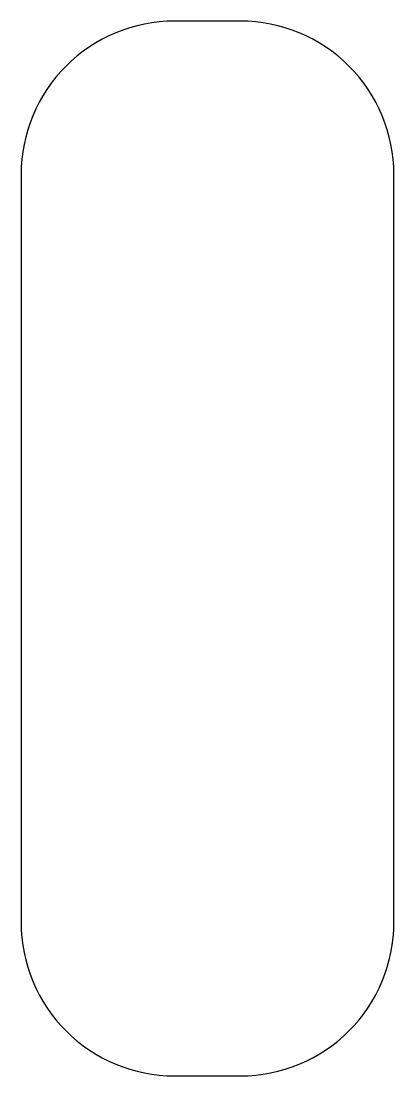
# Model space of a CAD drawing. Header units: millimetres. Extents: x -1.74 to 1.42, y -9.06 to -0.12.
import ezdxf

# ---------------------------------------------------------------- set-up
doc = ezdxf.new("R2010")
doc.units = ezdxf.units.MM
doc.layers.get('0').update_dxf_attribs({"linetype": 'CONTINUOUS'})

msp = doc.modelspace()

# ---------------------------------------------------------------- linework, layer by layer
msp.add_lwpolyline([(0.1192, -9.0561, 0.414214), (1.4192, -7.7561), (1.4192, -1.4161, 0.414214), (0.1192, -0.1161), (-0.4408, -0.1161, 0.414214), (-1.7408, -1.4161), (-1.7408, -7.7561, 0.414214), (-0.4408, -9.0561)], format="xyb", close=True)

doc.saveas('drawing.dxf')
